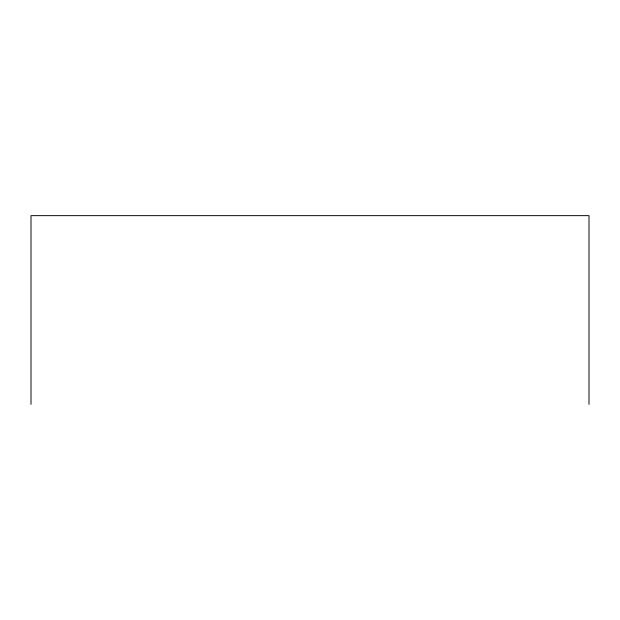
<?xml version="1.0" encoding="UTF-8"?>
<svg xmlns="http://www.w3.org/2000/svg" width="620" height="620" viewBox="0 0 620 620"><rect width="100%" height="100%" fill="white"/><g stroke="black" fill="none" stroke-linecap="round" stroke-linejoin="round"><path stroke-width="0.93" d="M589 404.356L589 215.644L31 215.644L31 404.356"/></g></svg>
